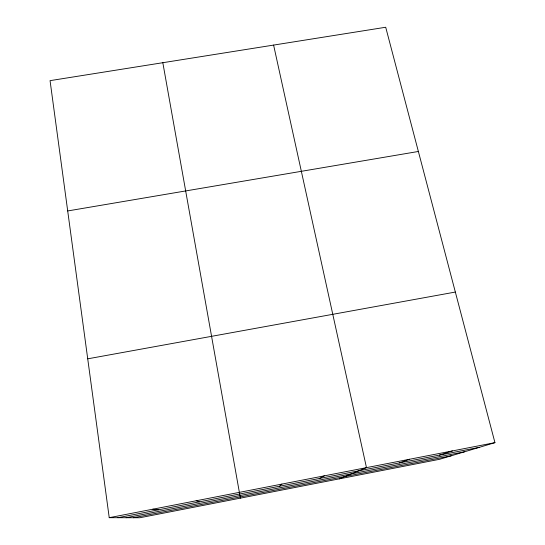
<?xml version="1.0" encoding="UTF-8"?>
<svg xmlns="http://www.w3.org/2000/svg" width="545" height="545" viewBox="0 0 545 545"><rect width="100%" height="100%" fill="white"/><g stroke="black" fill="none" stroke-linecap="round" stroke-linejoin="round"><path stroke-width="0.82" d="M279.537 486.242L281.901 484.089M319.288 478.503L324.336 475.84M339.337 478.851L366.478 467.637L273.604 45.085M399.226 462.943L409.602 459.251M439.399 455.123L452.418 450.919M494.942 442.649L439.638 459.285L139.867 517.75L109.232 517.682L50.058 80.646L385.71 27.25L494.942 442.649L109.232 517.682M117.931 517.702L479.307 447.35M126.12 517.723L464.544 451.791M133.518 517.736L451.158 455.824M87.725 358.828L455.341 292.059M67.703 210.949L418.376 151.469M152.845 509.2L158.724 509.759M196.166 500.773L199.259 501.87M240.4 498.144L162.826 62.709"/></g></svg>
